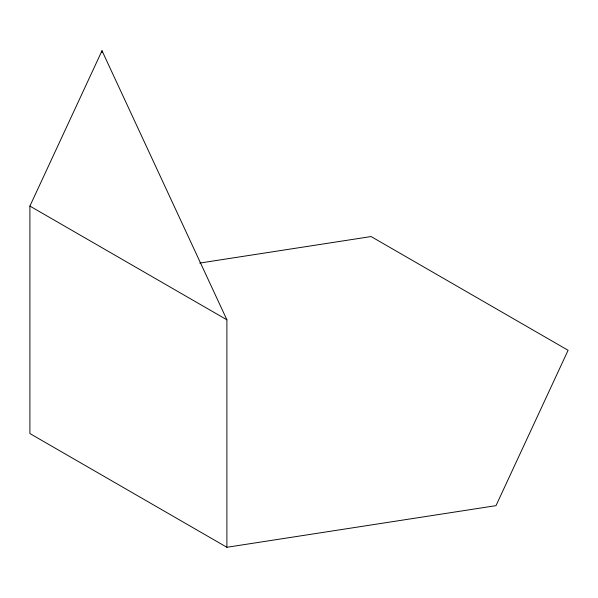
<?xml version="1.0" encoding="UTF-8"?>
<svg xmlns="http://www.w3.org/2000/svg" width="598" height="598" viewBox="0 0 598 598"><rect width="100%" height="100%" fill="white"/><g stroke="black" fill="none" stroke-linecap="round" stroke-linejoin="round"><path stroke-width="0.9" d="M226.896 547.282L29.9 433.55L29.9 206.078L102.004 50.718L226.896 319.81L226.896 547.282L495.996 505.654L568.1 350.293L371.104 236.554L199.695 263.075M29.9 206.078L226.896 319.81M102.004 50.718L102.004 52.579"/></g></svg>
